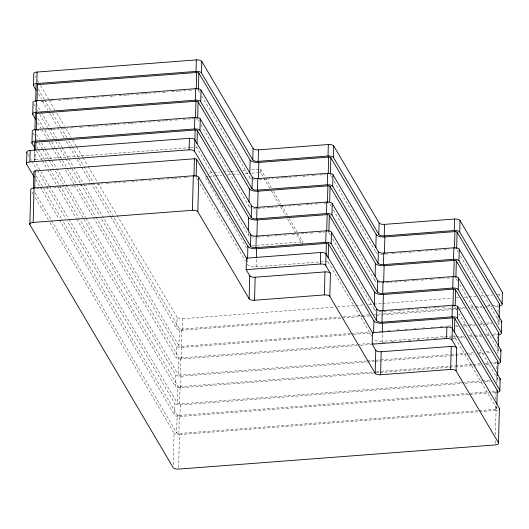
<?xml version="1.0" encoding="UTF-8"?>
<svg xmlns="http://www.w3.org/2000/svg" width="529" height="529" viewBox="0 0 529 529"><rect width="100%" height="100%" fill="white"/><g stroke="black" fill="none" stroke-linecap="round" stroke-linejoin="round"><path stroke-width="0.4" stroke-dasharray="2.65 1.98" d="M34.101 160.135L34.325 151.506M49.23 185.858L34.147 160.267L34.385 151.228M34.147 160.267A1.799 0.727 1.5 0 1 35.476 159.421L35.668 151.869M173.228 464.753L174.054 433.119L49.018 221.029M468.853 394.462L179.953 416.495A4.497 1.818 1.5 0 1 174.53 415.034L174.828 403.528L67.309 221.162M378.585 372.641L180.706 387.731A4.497 1.818 1.5 0 1 175.284 386.276L175.582 374.77L83.324 218.285M357.174 345.569L181.46 358.973A4.497 1.818 1.5 0 1 176.038 357.511L176.336 346.006L101.508 219.092M340.517 318.134L182.214 330.208A4.497 1.818 1.5 0 1 176.785 328.747L177.089 317.241L117.101 215.488M478.176 410.669L178.848 433.502A1.799 0.727 1.5 0 1 176.679 432.914L177.149 414.835L61.919 219.39M461.685 382.401L179.622 403.918A1.799 0.727 1.5 0 1 177.453 403.329L177.903 386.071L79.436 219.059M366.227 360.976L180.376 375.154A1.799 0.727 1.5 0 1 178.207 374.565L178.657 357.313L96.113 217.3M350.529 333.468L181.13 346.389A1.799 0.727 1.5 0 1 178.954 345.807L179.41 328.549L113.206 216.255M178.848 433.502L179.318 415.417A1.799 0.727 1.5 0 1 177.149 414.835M179.622 403.918L180.072 386.659A1.799 0.727 1.5 0 1 177.903 386.071M180.376 375.154L180.825 357.895A1.799 0.727 1.5 0 1 178.657 357.313M181.13 346.389L181.579 329.131A1.799 0.727 1.5 0 1 179.41 328.549M178.617 467.656L179.483 434.574A4.497 1.818 1.5 0 1 174.054 433.119M179.953 416.495L180.257 404.989A4.497 1.818 1.5 0 1 174.828 403.528M180.706 387.731L181.011 376.231A4.497 1.818 1.5 0 1 175.582 374.77M181.46 358.973L181.764 347.467A4.497 1.818 1.5 0 1 176.336 346.006M182.214 330.208L182.518 318.703A4.497 1.818 1.5 0 1 177.089 317.241M249.754 236.139A7.194 2.916 1.5 0 1 248.194 234.876L196.887 147.856L196.947 145.7M198.897 121.22L197.641 119.098L197.674 118.013M199.651 92.456L198.395 90.333L198.428 89.256M247.552 259.534L247.42 264.46A7.194 2.916 1.5 0 0 256.102 266.801L325.924 261.478M248.194 234.876L248.26 232.41M250.508 207.375A7.194 2.916 1.5 0 1 248.947 206.118L249.014 203.652M251.262 178.61A7.194 2.916 1.5 0 1 249.701 177.354L249.767 174.887M256.102 266.801L256.307 258.893M269.678 188.165L260.566 172.487L260.652 169.201L250.852 169.928M302.846 243.519L302.892 241.872L297.51 232.615M371.788 336.166L328.092 262.06L328.125 260.929M330.532 235.299L328.866 232.476L328.899 231.398M332.04 177.77L330.374 174.947L330.407 173.869M375.782 310.662A7.194 2.916 1.5 0 1 374.221 309.405L374.267 307.759M376.093 281.659A7.194 2.916 1.5 0 1 374.975 280.641L375.021 278.995M377.799 253.358A7.194 2.916 1.5 0 1 375.729 251.877L375.775 250.237M452.189 335.981L382.13 341.324L382.348 333.105M479.003 410.61L495.448 409.353A1.799 0.727 1.5 0 0 496.771 408.5L454.358 336.57L454.391 335.439M457.552 281.038L455.886 278.221L455.919 277.143M495.448 409.353L495.567 404.837M495.713 399.183L495.924 391.275L489.345 391.777M496.361 374.38L496.222 379.769A1.799 0.727 1.5 0 0 497.544 378.916L497.591 377.276M496.506 368.984L496.619 364.666M497.115 345.616L496.976 351.005A1.799 0.727 1.5 0 0 498.298 350.158L498.364 347.692M497.227 341.298L497.26 340.22M497.286 339.142L497.399 334.831M497.868 316.851L497.729 322.247A1.799 0.727 1.5 0 0 499.052 321.394L499.118 318.927M497.981 312.533L498.153 306.066M495.217 443.507L495.289 440.631M495.442 434.878L496.083 410.431A4.497 1.818 1.5 0 0 497.968 410.074M496.804 383.003L496.857 380.847A4.497 1.818 1.5 0 0 498.748 380.49M497.571 353.524L497.61 352.083A4.497 1.818 1.5 0 0 499.826 351.606M498.325 324.76L498.364 323.318A4.497 1.818 1.5 0 0 500.579 322.849M499.078 295.995L499.118 294.56A4.497 1.818 1.5 0 0 501.333 294.084M496.771 408.5L496.817 406.861M496.817 408.639L496.876 406.378M497.597 379.055L497.65 376.893M498.351 350.291L498.404 348.128M499.098 321.526L499.158 319.371M41.083 101.581L46.83 101.138M50.116 100.894L55.036 100.517M58.322 100.265L65.708 99.703M66.528 99.637L72.275 99.201M76.381 98.89L81.307 98.513M84.587 98.262L89.513 97.885M92.8 97.634L98.546 97.197M101.826 96.946L106.752 96.569M110.039 96.318L115.785 95.881M119.065 95.63L126.451 95.068M127.271 95.008L133.017 94.565M136.303 94.321L143.69 93.752M144.51 93.693L150.256 93.256M153.542 93.005L159.289 92.562M162.568 92.317L167.495 91.94M171.601 91.623L178.167 91.127M178.987 91.061L185.553 90.558M188.84 90.314L193.766 89.937M36.223 130.656L41.15 130.279M44.436 130.028L51.822 129.466M52.642 129.4L58.388 128.964M62.495 128.653L67.421 128.276M70.701 128.025L75.627 127.648M79.734 127.337L84.66 126.96M87.94 126.709L95.326 126.147M96.146 126.087L101.892 125.644M105.178 125.399L112.565 124.831M113.385 124.771L119.131 124.335M123.237 124.017L129.803 123.522M130.623 123.455L136.37 123.019M139.656 122.768L145.402 122.331M148.682 122.08L154.428 121.644M157.715 121.392L164.281 120.89M165.101 120.824L171.667 120.328M174.954 120.076L179.88 119.699M183.16 119.448L190.546 118.886M191.366 118.827L193.832 118.635M35.476 159.421L189.792 147.651M190.619 147.584L194.718 147.274M36.342 188.879L42.089 188.436M45.368 188.192L50.295 187.815M53.581 187.564L60.967 187.002M61.787 186.935L67.533 186.499M71.64 186.188L76.56 185.811M79.846 185.56L87.232 184.998M88.052 184.932L93.798 184.495M97.085 184.244L102.831 183.808M106.111 183.556L111.037 183.179M114.324 182.928L120.07 182.492M123.35 182.241L128.276 181.864M131.562 181.619L137.309 181.176M140.588 180.925L145.515 180.554M148.801 180.303L154.541 179.86M157.827 179.615L163.573 179.172M166.86 178.921L173.426 178.425M174.246 178.359L180.812 177.863M184.092 177.612L189.018 177.235M259.203 179.629L266.596 179.06M267.416 179L273.169 178.564M276.455 178.313L283.848 177.751M284.668 177.684L291.241 177.182M294.527 176.931L299.454 176.56M302.74 176.309L308.493 175.866M311.779 175.615L316.706 175.244M319.992 174.993L325.738 174.55M257.63 208.452L261.736 208.142M262.556 208.076L269.949 207.513M270.775 207.447L277.341 206.951M280.628 206.7L285.561 206.323M288.847 206.072L294.593 205.636M297.88 205.384L302.806 205.007M306.093 204.756L311.846 204.32M315.132 204.068L320.058 203.691M324.165 203.381L325.811 203.255M257.696 237.151L263.449 236.714M266.735 236.463L271.661 236.086M274.948 235.835L280.701 235.398M283.987 235.147L288.913 234.77M292.2 234.519L297.946 234.083M301.232 233.831L306.985 233.395M310.272 233.144L315.198 232.767M318.484 232.515L324.237 232.079M385.224 254.151L388.484 253.907M391.744 253.656L396.631 253.285M399.891 253.034L405.591 252.597M408.851 252.353L414.551 251.916M417.811 251.665L422.697 251.295M425.957 251.044L431.664 250.614M434.917 250.362L440.624 249.926M443.884 249.681L448.771 249.304M386.104 282.79L391.804 282.354M395.064 282.109L400.764 281.673M404.024 281.421L408.91 281.051M412.17 280.806L417.877 280.37M421.13 280.119L426.837 279.682M430.09 279.438L434.983 279.061M438.237 278.816L443.943 278.38M447.203 278.135L452.09 277.758M182.518 318.703L334.487 307.111M337.647 306.873L355.065 305.544M355.852 305.484L362.98 304.942M368.521 304.519L373.269 304.155M374.063 304.096L381.978 303.494M382.765 303.428L452.421 298.118M456.375 297.814L458.749 297.635M464.29 297.212L468.251 296.914M469.038 296.848L476.166 296.306M480.914 295.942L485.662 295.585M486.455 295.526L492.783 295.043M497.531 294.679L499.118 294.56M383.723 311.68L386.977 311.429M390.237 311.184L395.123 310.807M398.383 310.563L404.083 310.126M407.343 309.875L413.05 309.445M416.303 309.194L421.196 308.824M424.45 308.572L430.156 308.136M433.416 307.891L439.116 307.455M442.376 307.204L447.263 306.833M181.579 329.131L340.292 317.03M343.579 316.778L360.851 315.463M361.671 315.396L369.077 314.834M374.01 314.457L380.589 313.955M383.875 313.704L457.063 308.123M457.889 308.057L464.462 307.561M470.221 307.118L474.334 306.807M475.154 306.741L481.734 306.238M487.493 305.802L491.6 305.491M492.426 305.425L498.179 304.988M342.098 318.015L361.882 316.507M362.676 316.448L369.797 315.899M376.132 315.416L380.093 315.119M381.674 314.993L456.864 309.26M460.032 309.022L465.573 308.599M471.114 308.176L475.068 307.871M475.862 307.812L482.197 307.329M482.984 307.27L485.358 307.091M486.151 307.025L491.692 306.608M494.86 306.364L498.814 306.06M351.355 333.409L370.267 331.967M379.313 331.273L381.779 331.088M387.532 330.645L390.825 330.394M396.578 329.957L399.051 329.772M404.804 329.329L407.27 329.144M413.85 328.641L416.316 328.449M422.896 327.954L424.542 327.828M431.122 327.325L433.588 327.134M440.168 326.631L442.634 326.446M448.387 326.009L451.68 325.758M455.786 325.441L457.433 325.315M463.192 324.879L466.479 324.627M469.772 324.376L474.705 323.999M480.458 323.563L483.751 323.312M487.037 323.06L491.97 322.683M181.764 347.467L350.35 334.606M353.517 334.368L370.935 333.039M455.621 326.578L457.995 326.4M463.536 325.976L467.497 325.672M468.284 325.613L475.412 325.071M479.367 324.766L484.908 324.343M485.701 324.284L492.03 323.801M180.825 357.895L356.81 344.472M357.63 344.412L370.789 343.407M371.609 343.347L376.542 342.971M382.302 342.527L384.768 342.342M391.348 341.84L393.814 341.648M399.567 341.212L402.033 341.026M408.613 340.524L411.079 340.332M416.839 339.896L420.125 339.644M425.885 339.208L428.351 339.016M434.111 338.58L436.577 338.388M443.157 337.886L444.796 337.76M449.729 337.39L455.489 336.947M456.309 336.887L464.535 336.259M468.648 335.941L473.581 335.565M474.401 335.505L480.98 335.002M485.913 334.626L490.026 334.315M493.319 334.063L497.425 333.746M360.342 345.331L371.424 344.485M452.95 338.269L456.11 338.024M459.278 337.786L464.819 337.363M470.36 336.94L482.23 336.034M486.984 335.67L490.938 335.366M491.732 335.307L498.06 334.824M367.047 360.917L450.1 354.582M450.926 354.516L465.725 353.392M466.552 353.326L473.131 352.823M478.884 352.387L482.997 352.076M486.283 351.825L490.396 351.507M181.011 376.231L367.014 362.041M367.807 361.981L374.135 361.499M374.929 361.439L450.119 355.706M450.913 355.647L465.95 354.496M469.117 354.258L473.865 353.894M477.826 353.59L491.276 352.565M180.072 386.659L373.322 371.92M376.615 371.669L454.735 365.711M455.555 365.645L472.007 364.395M472.827 364.329L480.226 363.767M485.159 363.39L496.671 362.51M380.166 372.522L454.57 366.848M455.357 366.789L472.774 365.46M473.567 365.4L480.689 364.858M486.23 364.435L490.185 364.131M493.352 363.892L496.519 363.648M462.505 382.341L481.423 380.9M482.243 380.834L489.642 380.272M180.257 404.989L462.029 383.505M465.196 383.261L481.82 381.991M484.987 381.753L490.528 381.33M179.318 415.417L467.14 393.47M470.426 393.219L488.518 391.837M469.646 394.403L495.766 392.412M179.483 434.574L478.672 411.76M479.459 411.701L496.083 410.431M209.2 173.036L213.28 172.732M214.1 172.672L219.819 172.242M223.086 172.004L230.432 171.456M231.252 171.396L237.786 170.907M242.685 170.543L246.765 170.239M208.294 176.388L205.027 176.626L246.441 247.876M209.114 176.322L214.827 175.899M215.647 175.84L222.18 175.35M227.08 174.987L231.98 174.616M232.8 174.557L239.333 174.074M245.046 173.644L248.313 173.4M251.586 173.155L257.299 172.732M258.119 172.672L260.566 172.487M252.254 245.648L302.892 241.872M458.306 252.28L456.639 249.457A1.799 0.727 1.5 0 0 456.454 249.265M460.382 255.805L499.052 321.394M459.628 284.569L498.298 350.158M456.798 309.802L455.132 306.985A1.799 0.727 1.5 0 0 454.953 306.787M458.874 313.327L497.544 378.916M334.123 181.302L375.729 251.877M331.286 206.535L329.62 203.711A1.799 0.727 1.5 0 0 327.947 203.116M333.369 210.066L374.975 280.641M332.615 238.824L374.221 309.405M201.734 95.994L249.701 177.354M200.98 124.751L248.947 206.118M197.786 180.27L196.114 177.44A1.799 0.727 1.5 0 0 195.836 177.189M199.869 183.808L245.337 260.923M34.907 76.077L35.648 77.34M37.513 80.501L38.63 82.398M40.495 85.559L48.694 99.465M49.071 100.1L54.659 109.582M56.894 113.378L64.353 126.021M65.841 128.547L71.058 137.401M72.552 139.927L76.275 146.249M76.652 146.883L82.61 156.987M82.98 157.616L87.43 165.167M88.171 166.423L97.442 182.148M97.812 182.776L116.73 214.86M38.2 89.037L44.066 98.989M44.489 99.697L50.771 110.363M52.45 113.206L60.412 126.709M60.828 127.416L66.694 137.368M68.79 140.919L71.726 145.898M72.142 146.606L78.424 157.265M78.847 157.979L83.456 165.795M83.873 166.503L112.789 215.548M38.333 93.904L41.315 98.963M42.432 100.86L48.02 110.343M49.885 113.504L57.337 126.147M58.084 127.41L64.049 137.527M66.284 141.316L69.266 146.374M69.643 147.009L75.23 156.491M77.095 159.652L81.195 166.609M81.565 167.237L90.095 181.705M90.836 182.961L110.125 215.673M110.865 216.93L176.785 328.747M36.071 103.453L40.68 111.269M41.103 111.983L50.321 127.621M50.738 128.329L56.603 138.281M58.699 141.832L61.635 146.804M62.052 147.518L68.34 158.178M68.757 158.892L73.366 166.708M73.782 167.415L83 183.054M83.423 183.761L178.954 345.807M33.777 104.206L34.901 106.104M37.136 109.9L37.876 111.163M39.741 114.324L47.57 127.601M47.941 128.23L53.905 138.347M55.77 141.507L59.122 147.194M60.617 149.727L65.464 157.946M65.834 158.574L71.051 167.428M71.799 168.691L80.368 183.232M80.745 183.867L99.657 215.944M37.87 118.516L50.017 139.12M51.697 141.964L55.049 147.651M55.466 148.365L76.414 183.9M76.837 184.608L95.689 216.592M37.579 122.668L40.931 128.355M41.679 129.618L47.266 139.107M49.131 142.268L52.113 147.32M52.49 147.955L58.825 158.7M59.572 159.963L64.412 168.182M65.53 170.08L73.729 183.993M74.477 185.256L93.051 216.758M93.421 217.386L176.038 357.511M36.58 134.346L39.51 139.325M41.606 142.876L44.542 147.856M44.958 148.563L51.24 159.222M51.663 159.937L56.272 167.753M56.689 168.46L85.605 217.505M86.022 218.213L178.207 374.565M33.023 132.971L34.517 135.497M36.382 138.658L37.129 139.927M38.987 143.088L42.346 148.775M42.717 149.409L48.681 159.52M49.052 160.155L53.898 168.374M55.386 170.9L63.215 184.178M65.08 187.339L82.954 217.657M37.116 147.274L37.956 148.695M38.372 149.409L44.654 160.069M45.077 160.776L49.686 168.599M50.103 169.306L59.321 184.945M59.744 185.653L79.013 218.345M36.455 150.798L42.042 160.28M42.413 160.915L46.889 168.5M47.636 169.763L56.577 184.938M56.953 185.567L76.335 218.444M76.705 219.072L175.284 386.276M49.653 186.565L68.505 218.55M68.929 219.257L177.453 403.329M27.746 154.058L29.201 156.524M30.946 159.48L31.528 160.472M31.899 161.1L37.116 169.954M37.493 170.583L46.44 185.758M46.81 186.387L65.821 218.629M36.362 176.038L61.503 218.682M35.701 179.562L39.801 186.512M40.171 187.147L59.182 219.39M59.552 220.018L174.53 415.034M35.053 192.695L176.679 432.914M31.872 191.948L32.99 193.845M35.225 197.641L48.642 220.401M260.652 169.201L265.208 177.036M265.624 177.751L271.417 187.722M273.493 191.286L280.945 204.115M281.355 204.822L287.571 215.515M289.224 218.365L297.093 231.9M271.331 191.015L280.033 205.973M280.443 206.687L285.415 215.237M287.485 218.801L302.39 244.451M454.966 248.861A1.799 0.727 1.5 0 1 455.667 248.947M197.74 89.91A1.799 0.727 1.5 0 1 198.395 90.333M254.284 179.516A7.194 2.916 1.5 0 1 252.948 179.225M329.858 174.577A1.799 0.727 1.5 0 1 330.374 174.947M383.115 254.264A7.194 2.916 1.5 0 1 379.63 253.907M454.914 277.712A1.799 0.727 1.5 0 1 455.886 278.221M195.796 118.496A1.799 0.727 1.5 0 1 197.641 119.098M255.639 208.486A7.194 2.916 1.5 0 1 253.53 208.274M382.361 283.028A7.194 2.916 1.5 0 1 381.674 283.015M379.558 282.803A7.194 2.916 1.5 0 1 378.222 282.512M453.637 306.397A1.799 0.727 1.5 0 1 454.325 306.516M195.743 147.32A1.799 0.727 1.5 0 1 196.887 147.856M253.477 237.137A7.194 2.916 1.5 0 1 252.095 236.913M328.35 232.105A1.799 0.727 1.5 0 1 328.866 232.476M381.607 311.793A7.194 2.916 1.5 0 1 378.123 311.436M382.13 341.324A7.194 2.916 1.5 0 1 373.633 339.241M453.042 336.001A1.799 0.727 1.5 0 1 454.358 336.57M194.441 176.851A1.799 0.727 1.5 0 1 195.141 176.937M326.598 261.478A1.799 0.727 1.5 0 1 328.092 262.06"/><path stroke-width="0.79" d="M34.206 177.03L26.576 164.083L26.873 152.577A4.497 1.818 1.5 0 1 30.186 150.448L189.428 138.3A4.497 1.818 1.5 0 1 194.857 139.762L250.819 234.678L250.515 246.183A4.497 1.818 1.5 0 0 255.943 247.645L325.765 242.322A4.497 1.818 1.5 0 1 331.187 243.783L376.542 320.706A4.497 1.818 1.5 0 0 381.971 322.168L452.031 316.825A4.497 1.818 1.5 0 1 457.453 318.286L499.865 390.223A4.497 1.818 1.5 0 1 496.943 392.313M26.576 164.083A4.497 1.818 1.5 0 1 29.882 161.953L30.186 150.448M29.849 224.567L30.755 190.056A4.497 1.818 1.5 0 1 34.061 187.927L193.31 175.78A4.497 1.818 1.5 0 1 198.739 177.241L246.448 258.165L246.144 269.671L249.741 275.768L249.139 298.779A4.497 1.818 1.5 0 0 254.561 300.241L324.383 294.918A4.497 1.818 1.5 0 1 329.812 296.372L375.167 373.302A4.497 1.818 1.5 0 0 380.596 374.763L450.648 369.421A4.497 1.818 1.5 0 1 456.077 370.882L498.49 442.819A4.497 1.818 1.5 0 1 495.177 444.949L178.577 469.091A4.497 1.818 1.5 0 1 173.148 467.629L29.849 224.567A4.497 1.818 1.5 0 1 33.162 222.444L192.404 210.297A4.497 1.818 1.5 0 1 197.833 211.759L249.139 298.779M34.59 147.637L31.978 143.214L32.282 131.708A4.497 1.818 1.5 0 1 35.588 129.579L194.837 117.431A4.497 1.818 1.5 0 1 200.266 118.893L251.573 205.913L251.268 217.419A4.497 1.818 1.5 0 0 256.697 218.88L326.519 213.557A4.497 1.818 1.5 0 1 331.941 215.019L377.296 291.948A4.497 1.818 1.5 0 0 382.725 293.403L452.784 288.06A4.497 1.818 1.5 0 1 458.207 289.522L500.619 361.459A4.497 1.818 1.5 0 1 497.696 363.549M35.714 119.508L32.732 114.449L33.036 102.943A4.497 1.818 1.5 0 1 36.342 100.814L195.591 88.674A4.497 1.818 1.5 0 1 201.02 90.135L252.32 177.155L252.022 188.655A4.497 1.818 1.5 0 0 257.444 190.116L327.272 184.793A4.497 1.818 1.5 0 1 332.695 186.254L378.05 263.184A4.497 1.818 1.5 0 0 383.479 264.645L453.538 259.303A4.497 1.818 1.5 0 1 458.96 260.764L501.373 332.701A4.497 1.818 1.5 0 1 498.45 334.791M36.098 90.109L33.486 85.685L33.79 74.179A4.497 1.818 1.5 0 1 37.096 72.05L196.345 59.909A4.497 1.818 1.5 0 1 201.774 61.371L253.074 148.391L252.776 159.897A4.497 1.818 1.5 0 0 258.198 161.358L328.02 156.029A4.497 1.818 1.5 0 1 333.449 157.49L378.804 234.42A4.497 1.818 1.5 0 0 384.233 235.881L454.285 230.538A4.497 1.818 1.5 0 1 459.714 232L502.127 303.937A4.497 1.818 1.5 0 1 499.204 306.026M33.42 188.212L33.849 171.773A1.799 0.727 1.5 0 1 35.172 170.927L194.421 158.779A1.799 0.727 1.5 0 1 196.59 159.361L247.896 246.382L247.572 258.707M34.405 150.408L34.603 143.009A1.799 0.727 1.5 0 1 35.926 142.162L195.175 130.015A1.799 0.727 1.5 0 1 197.343 130.597L248.65 217.617L248.306 230.77M34.947 129.863L35.35 114.251A1.799 0.727 1.5 0 1 36.68 113.398L195.922 101.251A1.799 0.727 1.5 0 1 198.097 101.839L249.397 188.86L249.053 202.005M35.701 101.099L36.104 85.486A1.799 0.727 1.5 0 1 37.433 84.633L196.676 72.493A1.799 0.727 1.5 0 1 198.851 73.075L250.151 160.095L249.807 173.241M33.162 222.444L34.061 187.927M31.978 143.214A4.497 1.818 1.5 0 1 35.291 141.084L35.588 129.579M32.732 114.449A4.497 1.818 1.5 0 1 36.045 112.32L36.342 100.814M33.486 85.685A4.497 1.818 1.5 0 1 36.799 83.556L37.096 72.05M34.729 187.874L35.172 170.927M35.727 149.714L35.926 142.162M36.256 129.579L36.68 113.398M37.01 100.814L37.433 84.633M250.515 246.183L194.56 151.268A4.497 1.818 1.5 0 0 189.131 149.806L189.428 138.3M192.404 210.297L193.31 175.78M251.268 217.419L199.962 130.398A4.497 1.818 1.5 0 0 194.54 128.937L194.837 117.431M252.022 188.655L200.716 101.634A4.497 1.818 1.5 0 0 195.294 100.179L195.591 88.674M252.776 159.897L201.47 72.876A4.497 1.818 1.5 0 0 196.041 71.415L196.345 59.909M193.964 176.038L194.421 158.779M194.56 151.268L195.175 130.015M195.492 117.689L195.922 101.251M196.246 88.925L196.676 72.493M196.147 176.316L196.59 159.361M197.006 143.544L197.343 130.597M197.701 116.935L198.097 101.839M198.428 89.256L198.851 73.075M197.833 211.759L198.739 177.241M199.962 130.398L200.266 118.893M200.716 101.634L201.02 90.135M201.47 72.876L201.774 61.371M254.561 300.241L255.163 277.229A4.497 1.818 1.5 0 1 249.741 275.768M255.943 247.645L256.241 236.139A4.497 1.818 1.5 0 1 250.819 234.678M256.697 218.88L256.995 207.375A4.497 1.818 1.5 0 1 251.573 205.913M257.444 190.116L257.749 178.61A4.497 1.818 1.5 0 1 252.32 177.155M258.198 161.358L258.502 149.852A4.497 1.818 1.5 0 1 253.074 148.391M256.34 257.762L256.578 248.723A7.194 2.916 1.5 0 1 247.896 246.382M256.902 236.139L257.332 219.958A7.194 2.916 1.5 0 1 248.65 217.617M257.656 207.375L258.079 191.194A7.194 2.916 1.5 0 1 249.397 188.86M258.41 178.61L258.833 162.429A7.194 2.916 1.5 0 1 250.151 160.095M329.812 296.372L330.413 273.367L325.758 265.472A4.497 1.818 1.5 0 0 320.336 264.011L320.634 252.505L246.448 258.165M324.383 294.918L324.991 271.906L255.163 277.229M325.765 242.322L326.062 230.816L256.241 236.139M326.519 213.557L326.816 202.052L256.995 207.375M327.272 184.793L327.57 173.287L257.749 178.61M328.02 156.029L328.324 144.523L258.502 149.852M325.758 265.472L326.062 253.966A4.497 1.818 1.5 0 0 320.634 252.505M326.115 254.079L326.4 243.393L256.578 248.723M326.717 231.067L327.153 214.635L257.332 219.958M327.471 202.303L327.901 185.871L258.079 191.194M328.225 173.545L328.654 157.106L258.833 162.429M328.211 257.537L328.569 243.981A1.799 0.727 1.5 0 0 326.4 243.393M328.899 231.398L329.322 215.217A1.799 0.727 1.5 0 0 327.153 214.635M329.679 201.556L330.076 186.453A1.799 0.727 1.5 0 0 327.901 185.871M330.407 173.869L330.83 157.688A1.799 0.727 1.5 0 0 328.654 157.106M331.187 243.783L331.491 232.277A4.497 1.818 1.5 0 0 326.062 230.816M331.941 215.019L332.245 203.513A4.497 1.818 1.5 0 0 326.816 202.052M332.695 186.254L332.999 174.749A4.497 1.818 1.5 0 0 327.57 173.287M333.449 157.49L333.753 145.984A4.497 1.818 1.5 0 0 328.324 144.523M375.167 373.302L375.769 350.291L372.171 344.194L372.476 332.688L326.062 253.966M373.6 333.237L373.924 320.911L328.569 243.981M374.307 306.119L374.677 292.147L329.322 215.217M375.087 276.528L375.431 263.382L330.076 186.453M375.841 247.77L376.185 234.618L330.83 157.688M376.542 320.706L376.846 309.201L331.491 232.277M377.296 291.948L377.6 280.443L332.245 203.513M378.05 263.184L378.354 251.678L332.999 174.749M378.804 234.42L379.108 222.914L333.753 145.984M380.596 374.763L381.197 351.752A4.497 1.818 1.5 0 1 375.769 350.291M381.971 322.168L382.269 310.662A4.497 1.818 1.5 0 1 376.846 309.201M382.725 293.403L383.022 281.904A4.497 1.818 1.5 0 1 377.6 280.443M383.479 264.645L383.776 253.14A4.497 1.818 1.5 0 1 378.354 251.678M384.233 235.881L384.53 224.375A4.497 1.818 1.5 0 1 379.108 222.914M382.368 332.285L382.606 323.245A7.194 2.916 1.5 0 1 373.924 320.911M382.93 310.92L383.36 294.481A7.194 2.916 1.5 0 1 374.677 292.147M383.684 282.155L384.114 265.717A7.194 2.916 1.5 0 1 375.431 263.382M384.431 253.391L384.867 236.959A7.194 2.916 1.5 0 1 376.185 234.618M456.077 370.882L456.679 347.87L452.024 339.982A4.497 1.818 1.5 0 0 446.602 338.52L446.899 327.015L372.476 332.688M450.648 369.421L451.257 346.409L381.197 351.752M452.031 316.825L452.328 305.319L382.269 310.662M452.784 288.06L453.082 276.561L383.022 281.904M453.538 259.303L453.836 247.797L383.776 253.14M454.285 230.538L454.59 219.032L384.53 224.375M452.024 339.982L452.328 328.476A4.497 1.818 1.5 0 0 446.899 327.015M452.361 329.408L452.665 317.903L382.606 323.245M452.989 305.577L453.419 289.138L383.36 294.481M453.737 276.812L454.173 260.374L384.114 265.717M454.49 248.048L454.92 231.616L384.867 236.959M454.477 332.047L454.834 318.484A1.799 0.727 1.5 0 0 452.665 317.903M455.165 305.901L455.588 289.727A1.799 0.727 1.5 0 0 453.419 289.138M455.919 277.143L456.342 260.962A1.799 0.727 1.5 0 0 454.173 260.374M456.672 248.379L457.096 232.198A1.799 0.727 1.5 0 0 454.92 231.616M457.453 318.286L457.757 306.78A4.497 1.818 1.5 0 0 452.328 305.319M458.207 289.522L458.511 278.016A4.497 1.818 1.5 0 0 453.082 276.561M458.96 260.764L459.265 249.258A4.497 1.818 1.5 0 0 453.836 247.797M459.714 232L460.018 220.494A4.497 1.818 1.5 0 0 454.59 219.032M496.883 404.394L497.247 390.422L454.834 318.484M497.63 375.63L498.001 361.664L455.588 289.727M498.411 346.045L498.754 332.9L456.342 260.962M499.138 318.108L499.508 304.135L457.096 232.198M498.49 442.819L499.396 408.302L452.328 328.476M499.865 390.223L500.169 378.718L457.757 306.78M500.619 361.459L500.923 349.953L458.511 278.016M501.373 332.701L501.677 321.196L459.265 249.258M502.127 303.937L502.424 292.431L460.018 220.494M36.799 83.556L196.041 71.415M36.045 112.32L195.294 100.179M35.291 141.084L194.54 128.937M29.882 161.953L189.131 149.806M246.144 269.671L320.336 264.011M372.171 344.194L446.602 338.52M26.873 152.577L27.164 153.066M499.508 304.135A1.799 0.727 1.5 0 1 499.065 304.797M502.424 292.431A4.497 1.818 1.5 0 1 502.292 293.469M498.754 332.9A1.799 0.727 1.5 0 1 498.318 333.561M501.677 321.196A4.497 1.818 1.5 0 1 501.142 322.558M498.001 361.664A1.799 0.727 1.5 0 1 497.564 362.325M500.923 349.953A4.497 1.818 1.5 0 1 500.613 351.163M497.247 390.422A1.799 0.727 1.5 0 1 496.81 391.083M500.169 378.718A4.497 1.818 1.5 0 1 499.634 380.086M499.396 408.302A4.497 1.818 1.5 0 1 499.085 409.512M451.257 346.409A4.497 1.818 1.5 0 1 456.679 347.87M324.991 271.906A4.497 1.818 1.5 0 1 330.413 273.367"/></g></svg>
